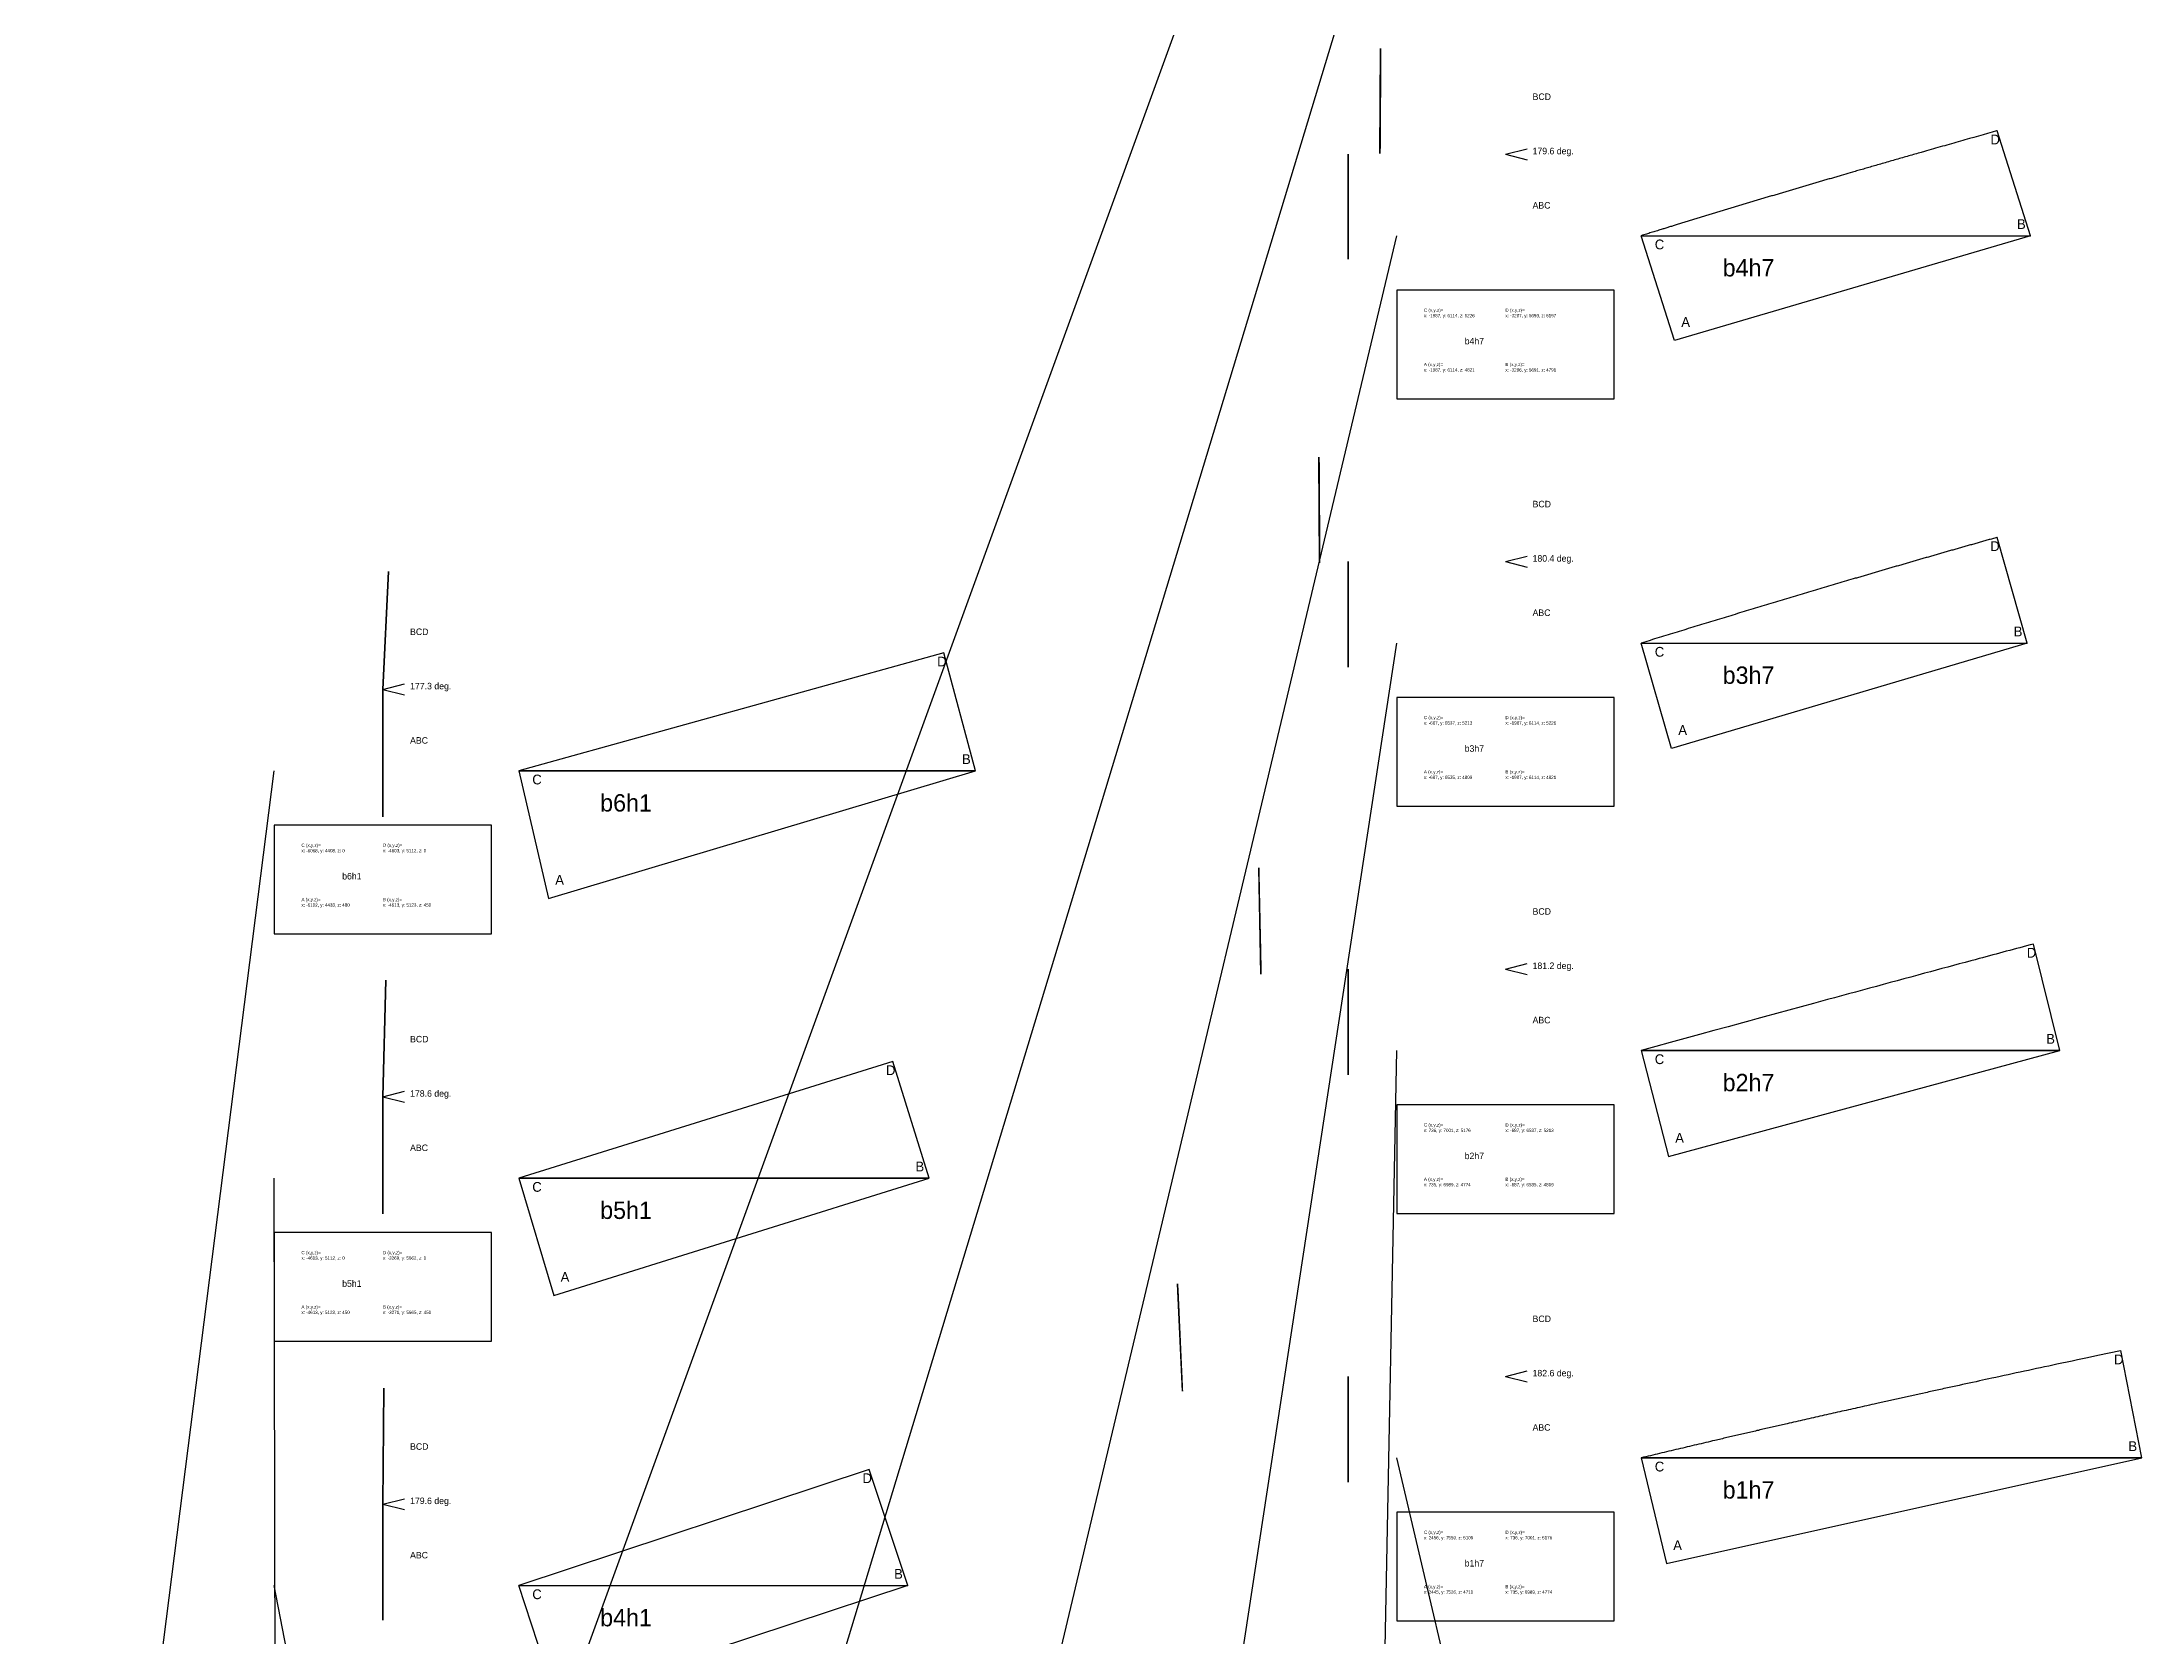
# Model space of a CAD drawing. Extents: x -14946 to 15402, y -21157 to 21439.
# Drawn here: x -4809 to 2923, y 12589 to 18462 of the extents above; entities that cross this region are included whole.
import ezdxf

# ---------------------------------------------------------------- set-up
doc = ezdxf.new("R2010")
doc.units = 0
doc.header["$MEASUREMENT"] = 0
for name, color, linetype in [('08-connection.bottomRing', 7, 'CONTINUOUS'), ('08-connection.topRing', 7, 'CONTINUOUS'), ('08-text.bottomRing', 7, 'CONTINUOUS'), ('08-text.topRing', 7, 'CONTINUOUS'), ('41_RING_BOTTOM_PLINE', 1, 'CONTINUOUS'), ('50_RING_TOP_PLINES', 1, 'CONTINUOUS')]:
    doc.layers.add(name, color=color, linetype=linetype)

msp = doc.modelspace()

# ---------------------------------------------------------------- linework, layer by layer
at = {"layer": '08-connection.bottomRing', "linetype": 'Continuous'}
for p, q in [((-5352.3, 4772.6, 240.1), (-3953.9, 15778.4)), ((-3940.9, 5392.5, 225), (-3953.9, 14278.4)), ((-2628.7, 5889.7, 225), (-3953.9, 12778.4))]:
    msp.add_line(p, q, dxfattribs=at)
at = {"layer": '08-connection.topRing', "linetype": 'Continuous'}
for p, q in [((-5563.3, 4945, 4879), (179.2, 20748.6)), ((-3998, 5461.1, 4964.6), (179.2, 19248.6)), ((-2636.8, 5903.7, 5009.1), (179.2, 17748.6)), ((-1336.8, 6324.7, 5017.6), (179.2, 16248.6)), ((23.8, 6763.4, 4993.2), (179.2, 14748.6)), ((1590.6, 7263.5, 4943), (179.2, 13248.6))]:
    msp.add_line(p, q, dxfattribs=at)
at = {"layer": '08-text.bottomRing', "linetype": 'Continuous'}
for p, q in [((-3553.9, 16078.4), (-3473.9, 16098.4)), ((-3553.9, 16078.4), (-3473.9, 16058.4)), ((-3553.9, 14578.4), (-3473.9, 14598.4)), ((-3553.9, 14578.4), (-3473.9, 14558.4)), ((-3553.9, 13078.4), (-3473.9, 13098.4)), ((-3553.9, 13078.4), (-3473.9, 13058.4))]:
    msp.add_line(p, q, dxfattribs=at)
for points in [[(-3953.9, 15178.4), (-3153.9, 15178.4), (-3153.9, 15578.4), (-3953.9, 15578.4)], [(-3953.9, 13678.4), (-3153.9, 13678.4), (-3153.9, 14078.4), (-3953.9, 14078.4)]]:
    msp.add_lwpolyline(points, close=True, dxfattribs=at)
at = {"layer": '08-text.topRing', "linetype": 'Continuous'}
for p, q in [((579.2, 18048.6), (659.2, 18068.6)), ((579.2, 18048.6), (659.2, 18028.6)), ((579.2, 16548.6), (659.2, 16568.6)), ((579.2, 16548.6), (659.2, 16528.6)), ((579.2, 15048.6), (659.2, 15068.6)), ((579.2, 15048.6), (659.2, 15028.6)), ((579.2, 13548.6), (659.2, 13568.6)), ((579.2, 13548.6), (659.2, 13528.6))]:
    msp.add_line(p, q, dxfattribs=at)
for points in [[(179.2, 17148.6), (979.2, 17148.6), (979.2, 17548.6), (179.2, 17548.6)], [(179.2, 15648.6), (979.2, 15648.6), (979.2, 16048.6), (179.2, 16048.6)], [(179.2, 14148.6), (979.2, 14148.6), (979.2, 14548.6), (179.2, 14548.6)], [(179.2, 12648.6), (979.2, 12648.6), (979.2, 13048.6), (179.2, 13048.6)]]:
    msp.add_lwpolyline(points, close=True, dxfattribs=at)
at = {"layer": '41_RING_BOTTOM_PLINE', "color": 3, "extrusion": (0.998916, -0.046539, 2.22045e-15), "elevation": -4298.3}
msp.add_lwpolyline([(15895.6, 0), (15895.6, -1682.2), (16330.6, -1565.7), (15895.6, 0)], dxfattribs=at)
at = {"layer": '41_RING_BOTTOM_PLINE', "color": 3}
for points in [[(-3053.9, 15778.4), (-1371.7, 15778.4), (-1488.2, 16213.4), (-3053.9, 15778.4)], [(-3053.9, 14278.4), (-1543, 14278.4), (-1676.6, 14708.1), (-3053.9, 14278.4)], [(-3053.9, 12778.4), (-1621.6, 12778.4), (-1763, 13205.6), (-3053.9, 12778.4)]]:
    msp.add_lwpolyline(points, dxfattribs=at)
at = {"layer": '41_RING_BOTTOM_PLINE', "extrusion": (1, 9.95921e-16, 2.10942e-15), "elevation": -3553.9}
msp.add_lwpolyline([(15608.9, -109.5), (16078.4, -1682.2), (16078.4, 0), (15608.9, -109.5)], dxfattribs=at)
at = {"layer": '41_RING_BOTTOM_PLINE'}
for points in [[(-2944.4, 15308.9), (-1371.7, 15778.4), (-3053.9, 15778.4), (-2944.4, 15308.9)], [(-3053.9, 14278.4), (-2924.6, 13847), (-1543, 14278.4), (-3053.9, 14278.4)], [(-3053.9, 12778.4), (-1621.6, 12778.4), (-2913.1, 12351), (-3053.9, 12778.4)]]:
    msp.add_lwpolyline(points, dxfattribs=at)
at = {"layer": '41_RING_BOTTOM_PLINE', "color": 3, "extrusion": (0.999688, -0.024982, 6.10623e-16), "elevation": -3917}
msp.add_lwpolyline([(14485, 0), (14485, -1511), (14914.7, -1377.3), (14485, 0)], dxfattribs=at)
at = {"layer": '41_RING_BOTTOM_PLINE', "extrusion": (1, 4.26932e-16, 2.77556e-16), "elevation": -3553.9}
msp.add_lwpolyline([(14578.4, 0), (14147, -129.3), (14578.4, -1511), (14578.4, 0)], dxfattribs=at)
at = {"layer": '41_RING_BOTTOM_PLINE', "color": 3, "extrusion": (0.999972, -0.007523, -6.10623e-16), "elevation": -3652.2}
msp.add_lwpolyline([(13051.3, 0), (13051.3, -1432.3), (13478.5, -1290.9), (13051.3, 0)], dxfattribs=at)
at = {"layer": '41_RING_BOTTOM_PLINE', "extrusion": (1, -3.70865e-15, -4.996e-16), "elevation": -3553.9}
msp.add_lwpolyline([(13078.4, 0), (13078.4, -1432.3), (12651, -140.8), (13078.4, 0)], dxfattribs=at)
at = {"layer": '50_RING_TOP_PLINES', "color": 3, "extrusion": (0.999979, -0.006499, -1.60982e-15)}
msp.add_lwpolyline([(18052, 0), (18052, -1433.7), (18438.5, -1311.3), (18437.7, -1308.5), (18433, -1291.9), (18428.3, -1275.2), (18423.6, -1258.6), (18418.9, -1242), (18414.2, -1225.4), (18409.5, -1208.8), (18407.2, -1200.5), (18404.8, -1192.2), (18402.5, -1183.9), (18400.1, -1175.6), (18397.8, -1167.2), (18395.4, -1158.9), (18393.1, -1150.6), (18390.7, -1142.3), (18388.3, -1134), (18386, -1125.7), (18383.6, -1117.4), (18381.3, -1109.1), (18378.9, -1100.8), (18376.5, -1092.5), (18374.2, -1084.2), (18371.8, -1075.9), (18369.4, -1067.6), (18367.1, -1059.3), (18364.7, -1051), (18362.3, -1042.7), (18359, -1031.2), (18357.4, -1025.4), (18355.7, -1019.7), (18354.1, -1013.9), (18352.5, -1008.2), (18350.8, -1002.4), (18349.2, -996.7), (18347.5, -990.9), (18345.9, -985.2), (18344.2, -979.4), (18342.6, -973.7), (18340.9, -967.9), (18339.3, -962.2), (18337.6, -956.4), (18336, -950.7), (18334.3, -944.9), (18332.7, -939.2), (18331, -933.4), (18329.4, -927.7), (18327.7, -921.9), (18326.1, -916.2), (18324.4, -910.5), (18322.8, -904.7), (18321.1, -899), (18319.4, -893.2), (18317.8, -887.5), (18316.1, -881.7), (18314.5, -876), (18312.8, -870.2), (18311.2, -864.5), (18309.5, -858.7), (18308, -853.7), (18306.6, -848.6), (18305.1, -843.5), (18303.6, -838.5), (18302.2, -833.4), (18300.7, -828.4), (18299.3, -823.3), (18297.8, -818.3), (18296.3, -813.2), (18294.9, -808.1), (18293.4, -803.1), (18291.9, -798), (18290.5, -793), (18289, -787.9), (18287.5, -782.9), (18286, -777.8), (18283.7, -769.6), (18281.3, -761.4), (18278.9, -753.2), (18276.5, -745.1), (18274.1, -736.9), (18271.8, -728.7), (18270.6, -724.6), (18269.4, -720.5), (18268.2, -716.4), (18267, -712.4), (18265.8, -708.3), (18264.6, -704.2), (18263.4, -700.1), (18262.2, -696), (18261, -691.9), (18259.8, -687.8), (18258.6, -683.8), (18257.4, -679.7), (18256.2, -675.6), (18255, -671.5), (18253.8, -667.4), (18252.6, -663.3), (18251.4, -659.3), (18250.2, -655.2), (18249, -651.1), (18247.8, -647), (18246.6, -642.9), (18245.4, -638.8), (18244.2, -634.8), (18243, -630.7), (18241.8, -626.6), (18240.6, -622.5), (18239.4, -618.4), (18238.2, -614.3), (18237, -610.3), (18235.8, -606.2), (18234.6, -602.1), (18233.4, -598), (18232.2, -593.9), (18231, -589.8), (18229.8, -585.8), (18228.6, -581.7), (18227.4, -577.6), (18226.2, -573.5), (18225, -569.4), (18223.8, -565.3), (18222.6, -561.3), (18221.4, -557.2), (18220.1, -553.1), (18218.9, -549), (18217.7, -544.9), (18216.5, -540.8), (18215.3, -536.7), (18214.1, -532.7), (18212.9, -528.6), (18211.7, -524.5), (18210.5, -520.4), (18209.2, -516.3), (18208, -512.3), (18206.8, -508.2), (18205.6, -504.2), (18204.4, -500.1), (18203.2, -496), (18202, -492), (18200.8, -487.9), (18199.6, -483.9), (18198.4, -479.8), (18197.2, -475.8), (18196, -471.7), (18194.8, -467.7), (18193.5, -463.6), (18192.3, -459.6), (18191.1, -455.5), (18189.9, -451.5), (18188.7, -447.4), (18187.5, -443.4), (18186.3, -439.3), (18185.1, -435.3), (18183.9, -431.2), (18182.6, -427.2), (18181.4, -423.1), (18180.2, -419.1), (18179, -415), (18177.8, -411), (18176.6, -406.9), (18175.4, -402.9), (18174.1, -398.8), (18172.9, -394.8), (18171.7, -390.7), (18170.5, -386.7), (18169.3, -382.6), (18168.1, -378.6), (18166.8, -374.5), (18165.6, -370.5), (18164.4, -366.4), (18163.2, -362.4), (18162, -358.3), (18160.7, -354.3), (18159.5, -350.3), (18158.3, -346.2), (18157.1, -342.2), (18155.9, -338.1), (18154.6, -334.1), (18153.4, -330), (18152.2, -326), (18151, -321.9), (18149.7, -317.9), (18148.5, -313.8), (18147.3, -309.8), (18146.1, -305.7), (18144.8, -301.7), (18143.6, -297.6), (18142.4, -293.6), (18141.2, -289.6), (18139.9, -285.5), (18138.7, -281.5), (18137.5, -277.4), (18136.2, -273.4), (18135, -269.3), (18133.8, -265.3), (18132.6, -261.2), (18131.3, -257.2), (18130.1, -253.2), (18128.9, -249.1), (18127.6, -245.1), (18126.4, -241.1), (18125.2, -237.1), (18124, -233), (18122.7, -229), (18121.5, -225), (18120.3, -221), (18119.1, -217), (18117.8, -212.9), (18116.6, -208.9), (18115.4, -204.9), (18114.1, -200.9), (18112.9, -196.9), (18111.7, -192.8), (18110.4, -188.8), (18109.2, -184.8), (18108, -180.8), (18106.7, -176.8), (18105.5, -172.7), (18104.3, -168.7), (18103, -164.7), (18101.8, -160.7), (18100.6, -156.7), (18099.3, -152.6), (18098.1, -148.6), (18096.9, -144.6), (18095.6, -140.6), (18094.4, -136.6), (18093.1, -132.6), (18091.9, -128.5), (18090.8, -125.1), (18089.8, -121.7), (18088.7, -118.2), (18087.7, -114.8), (18086.6, -111.4), (18085.5, -107.9), (18084.5, -104.5), (18083.4, -101.1), (18082.4, -97.6), (18081.3, -94.2), (18080.2, -90.8), (18079.2, -87.3), (18078.1, -83.9), (18077.1, -80.5), (18076, -77), (18074.9, -73.6), (18073.5, -69), (18072.1, -64.4), (18070.6, -59.8), (18069.2, -55.2), (18067.8, -50.6), (18066.4, -46), (18064.9, -41.4), (18063.5, -36.8), (18062.1, -32.5), (18060.8, -28.1), (18059.4, -23.8), (18058.1, -19.4), (18056.6, -14.6), (18055, -9.7), (18053.6, -4.9), (18052, 0)], dxfattribs=at)
at = {"layer": '50_RING_TOP_PLINES', "color": 3}
msp.add_lwpolyline([(1079.2, 17748.6), (2512.9, 17748.6), (2390.4, 18135.1), (2387.6, 18134.4), (2371, 18129.7), (2354.4, 18125), (2337.8, 18120.3), (2321.1, 18115.6), (2304.5, 18110.9), (2287.9, 18106.2), (2279.6, 18103.8), (2271.3, 18101.5), (2263, 18099.1), (2254.7, 18096.7), (2246.4, 18094.4), (2238.1, 18092), (2229.8, 18089.7), (2221.5, 18087.3), (2213.2, 18085), (2204.9, 18082.6), (2196.6, 18080.2), (2188.3, 18077.9), (2180, 18075.5), (2171.7, 18073.1), (2163.4, 18070.8), (2155.1, 18068.4), (2146.8, 18066), (2138.5, 18063.7), (2130.1, 18061.3), (2121.8, 18058.9), (2110.3, 18055.6), (2104.6, 18054), (2098.8, 18052.4), (2093.1, 18050.7), (2087.3, 18049.1), (2081.6, 18047.4), (2075.8, 18045.8), (2070.1, 18044.1), (2064.3, 18042.5), (2058.6, 18040.8), (2052.8, 18039.2), (2047.1, 18037.5), (2041.3, 18035.9), (2035.6, 18034.2), (2029.8, 18032.6), (2024.1, 18030.9), (2018.3, 18029.3), (2012.6, 18027.6), (2006.9, 18026), (2001.1, 18024.3), (1995.4, 18022.7), (1989.6, 18021), (1983.9, 18019.4), (1978.1, 18017.7), (1972.4, 18016.1), (1966.6, 18014.4), (1960.9, 18012.8), (1955.1, 18011.1), (1949.4, 18009.4), (1943.6, 18007.8), (1937.9, 18006.1), (1932.8, 18004.6), (1927.8, 18003.2), (1922.7, 18001.7), (1917.6, 18000.3), (1912.6, 17998.8), (1907.5, 17997.3), (1902.5, 17995.9), (1897.4, 17994.4), (1892.4, 17992.9), (1887.3, 17991.5), (1882.2, 17990), (1877.2, 17988.5), (1872.1, 17987.1), (1867.1, 17985.6), (1862, 17984.1), (1857, 17982.7), (1848.8, 17980.3), (1840.6, 17977.9), (1832.4, 17975.5), (1824.2, 17973.1), (1816, 17970.8), (1807.9, 17968.4), (1803.8, 17967.2), (1799.7, 17966), (1795.6, 17964.8), (1791.5, 17963.6), (1787.4, 17962.4), (1783.3, 17961.2), (1779.3, 17960), (1775.2, 17958.8), (1771.1, 17957.6), (1767, 17956.4), (1762.9, 17955.2), (1758.8, 17954), (1754.7, 17952.8), (1750.7, 17951.6), (1746.6, 17950.4), (1742.5, 17949.2), (1738.4, 17948), (1734.3, 17946.9), (1730.2, 17945.7), (1726.2, 17944.5), (1722.1, 17943.3), (1718, 17942.1), (1713.9, 17940.9), (1709.8, 17939.7), (1705.7, 17938.5), (1701.7, 17937.2), (1697.6, 17936), (1693.5, 17934.8), (1689.4, 17933.6), (1685.3, 17932.4), (1681.2, 17931.2), (1677.2, 17930), (1673.1, 17928.8), (1669, 17927.6), (1664.9, 17926.4), (1660.8, 17925.2), (1656.7, 17924), (1652.7, 17922.8), (1648.6, 17921.6), (1644.5, 17920.4), (1640.4, 17919.2), (1636.3, 17918), (1632.2, 17916.8), (1628.2, 17915.5), (1624.1, 17914.3), (1620, 17913.1), (1615.9, 17911.9), (1611.8, 17910.7), (1607.7, 17909.5), (1603.6, 17908.3), (1599.6, 17907.1), (1595.5, 17905.9), (1591.4, 17904.7), (1587.4, 17903.4), (1583.3, 17902.2), (1579.3, 17901), (1575.2, 17899.8), (1571.1, 17898.6), (1567.1, 17897.4), (1563, 17896.2), (1559, 17895), (1554.9, 17893.8), (1550.9, 17892.6), (1546.8, 17891.4), (1542.8, 17890.2), (1538.7, 17889), (1534.7, 17887.7), (1530.6, 17886.5), (1526.6, 17885.3), (1522.5, 17884.1), (1518.5, 17882.9), (1514.4, 17881.7), (1510.4, 17880.5), (1506.3, 17879.3), (1502.3, 17878.1), (1498.2, 17876.8), (1494.2, 17875.6), (1490.1, 17874.4), (1486.1, 17873.2), (1482, 17872), (1478, 17870.8), (1473.9, 17869.5), (1469.9, 17868.3), (1465.8, 17867.1), (1461.8, 17865.9), (1457.7, 17864.7), (1453.7, 17863.5), (1449.6, 17862.2), (1445.6, 17861), (1441.6, 17859.8), (1437.5, 17858.6), (1433.5, 17857.4), (1429.4, 17856.1), (1425.4, 17854.9), (1421.3, 17853.7), (1417.3, 17852.5), (1413.2, 17851.3), (1409.2, 17850), (1405.1, 17848.8), (1401.1, 17847.6), (1397, 17846.4), (1393, 17845.1), (1388.9, 17843.9), (1384.9, 17842.7), (1380.9, 17841.5), (1376.8, 17840.2), (1372.8, 17839), (1368.7, 17837.8), (1364.7, 17836.5), (1360.6, 17835.3), (1356.6, 17834.1), (1352.5, 17832.9), (1348.5, 17831.6), (1344.4, 17830.4), (1340.4, 17829.2), (1336.3, 17827.9), (1332.3, 17826.7), (1328.3, 17825.5), (1324.3, 17824.3), (1320.2, 17823), (1316.2, 17821.8), (1312.2, 17820.6), (1308.2, 17819.4), (1304.2, 17818.1), (1300.1, 17816.9), (1296.1, 17815.7), (1292.1, 17814.4), (1288.1, 17813.2), (1284.1, 17812), (1280, 17810.7), (1276, 17809.5), (1272, 17808.3), (1268, 17807.1), (1264, 17805.8), (1259.9, 17804.6), (1255.9, 17803.4), (1251.9, 17802.1), (1247.9, 17800.9), (1243.9, 17799.7), (1239.8, 17798.4), (1235.8, 17797.2), (1231.8, 17795.9), (1227.8, 17794.7), (1223.8, 17793.5), (1219.7, 17792.2), (1215.7, 17791), (1211.7, 17789.8), (1207.7, 17788.5), (1204.3, 17787.5), (1200.8, 17786.4), (1197.4, 17785.3), (1194, 17784.3), (1190.5, 17783.2), (1187.1, 17782.2), (1183.7, 17781.1), (1180.2, 17780), (1176.8, 17779), (1173.4, 17777.9), (1169.9, 17776.9), (1166.5, 17775.8), (1163.1, 17774.7), (1159.6, 17773.7), (1156.2, 17772.6), (1152.8, 17771.5), (1148.2, 17770.1), (1143.6, 17768.7), (1139, 17767.3), (1134.4, 17765.8), (1129.8, 17764.4), (1125.2, 17763), (1120.6, 17761.5), (1116, 17760.1), (1111.6, 17758.8), (1107.3, 17757.4), (1102.9, 17756), (1098.6, 17754.7), (1093.7, 17753.2), (1088.9, 17751.7), (1084.1, 17750.2), (1079.2, 17748.6)], dxfattribs=at)
at = {"layer": '50_RING_TOP_PLINES', "extrusion": (1, -4.08335e-15, -5.55112e-16)}
msp.add_lwpolyline([(17663, -122.7), (18048.6, 0), (18048.6, -1433.7), (17663, -122.7)], dxfattribs=at)
at = {"layer": '50_RING_TOP_PLINES'}
for points in [[(1201.9, 17363), (1079.2, 17748.6), (2512.9, 17748.6), (1201.9, 17363)], [(1079.1, 14748.6), (1179.5, 14358.8), (2620.5, 14748.6), (1079.1, 14748.6)], [(1079.2, 13248.7), (1172.1, 12859.1), (2923.2, 13248.6), (1079.2, 13248.7)]]:
    msp.add_lwpolyline(points, dxfattribs=at)
at = {"layer": '50_RING_TOP_PLINES', "color": 3, "extrusion": (-0.99998, -0.006336, 4.996e-16)}
msp.add_lwpolyline([(-16544.6, 0), (-16544.6, -1421.6), (-16933.7, -1310.2), (-16933.6, -1310), (-16932.5, -1305.9), (-16931.3, -1301.8), (-16930.2, -1297.7), (-16929, -1293.6), (-16927.9, -1289.6), (-16926.7, -1285.5), (-16925.6, -1281.4), (-16924.4, -1277.3), (-16923.3, -1273.2), (-16922.1, -1269.2), (-16921, -1265.1), (-16919.8, -1261), (-16918.7, -1256.9), (-16917.5, -1252.8), (-16916.4, -1248.8), (-16915.2, -1244.7), (-16914.1, -1240.6), (-16912.9, -1236.5), (-16911.8, -1232.5), (-16910.6, -1228.4), (-16909.4, -1224.3), (-16908.3, -1220.2), (-16907.1, -1216.2), (-16906, -1212.1), (-16904.8, -1208), (-16903.7, -1203.9), (-16902.5, -1199.9), (-16901.3, -1195.8), (-16900.2, -1191.7), (-16899, -1187.6), (-16897.9, -1183.6), (-16896.7, -1179.5), (-16895.6, -1175.4), (-16894.4, -1171.3), (-16893.2, -1167.3), (-16892.1, -1163.2), (-16890.9, -1159.1), (-16889.7, -1155.1), (-16888.6, -1151), (-16887.4, -1146.9), (-16886.3, -1142.8), (-16885.1, -1138.8), (-16883.9, -1134.7), (-16882.8, -1130.6), (-16881.6, -1126.5), (-16880.4, -1122.5), (-16879.3, -1118.4), (-16878.1, -1114.3), (-16876.9, -1110.3), (-16875.8, -1106.2), (-16874.6, -1102.1), (-16873.4, -1098), (-16872.2, -1094), (-16871.1, -1089.9), (-16869.9, -1085.8), (-16868.7, -1081.7), (-16867.6, -1077.7), (-16866.4, -1073.6), (-16865.2, -1069.5), (-16864, -1065.4), (-16862.9, -1061.4), (-16861.7, -1057.3), (-16860.5, -1053.2), (-16859.3, -1049.1), (-16858.2, -1045.1), (-16857, -1041), (-16855.8, -1036.9), (-16854.6, -1032.8), (-16853.5, -1028.8), (-16852.3, -1024.7), (-16851.1, -1020.6), (-16849.9, -1016.5), (-16848.7, -1012.5), (-16847.6, -1008.4), (-16846.4, -1004.3), (-16845.2, -1000.2), (-16844, -996.2), (-16842.8, -992.1), (-16841.7, -988), (-16840.5, -983.9), (-16839.3, -979.9), (-16838.1, -975.8), (-16836.9, -971.7), (-16835.7, -967.6), (-16834.5, -963.5), (-16833.4, -959.5), (-16832.2, -955.4), (-16831, -951.3), (-16829.8, -947.2), (-16828.6, -943.2), (-16827.4, -939.1), (-16826.2, -935), (-16825.1, -930.9), (-16823.9, -926.9), (-16822.7, -922.8), (-16821.5, -918.7), (-16820.3, -914.6), (-16819.1, -910.6), (-16817.9, -906.5), (-16816.7, -902.4), (-16815.5, -898.3), (-16814.3, -894.3), (-16813.1, -890.2), (-16812, -886.1), (-16810.8, -882), (-16809.6, -878), (-16808.4, -873.9), (-16807.2, -869.8), (-16806, -865.8), (-16804.8, -861.7), (-16803.6, -857.6), (-16802.4, -853.5), (-16801.2, -849.5), (-16800, -845.4), (-16798.8, -841.3), (-16797.6, -837.2), (-16796.4, -833.2), (-16795.2, -829.1), (-16794, -825), (-16792.8, -821), (-16791.6, -816.9), (-16790.4, -812.8), (-16789.2, -808.7), (-16788, -804.7), (-16786.8, -800.6), (-16785.6, -796.5), (-16784.4, -792.5), (-16783.2, -788.4), (-16782, -784.3), (-16780.8, -780.2), (-16778.4, -772), (-16776, -763.9), (-16773.6, -755.7), (-16771.1, -747.5), (-16768.7, -739.3), (-16766.3, -731.1), (-16763.9, -723), (-16761.4, -714.8), (-16759, -706.6), (-16756.6, -698.4), (-16754.2, -690.3), (-16751.7, -682.1), (-16749.3, -673.9), (-16746.9, -665.7), (-16744.4, -657.5), (-16742, -649.4), (-16739.5, -641.2), (-16737.1, -633), (-16734.7, -624.8), (-16732.2, -616.7), (-16729.8, -608.5), (-16727.3, -600.3), (-16724.9, -592.2), (-16722.4, -584), (-16720, -575.8), (-16717.5, -567.6), (-16715.1, -559.5), (-16712.6, -551.3), (-16710.2, -543.1), (-16707.7, -535), (-16705.3, -526.8), (-16702.8, -518.6), (-16700.3, -510.4), (-16697.9, -502.2), (-16695.4, -494), (-16692.9, -485.7), (-16690.4, -477.5), (-16688, -469.3), (-16685.5, -461.1), (-16683, -452.9), (-16680.5, -444.7), (-16678, -436.4), (-16675.5, -428.2), (-16673.1, -420), (-16670.6, -411.8), (-16668.1, -403.6), (-16665.6, -395.3), (-16663.1, -387.1), (-16660.6, -378.9), (-16658.1, -370.7), (-16655.6, -362.5), (-16653.1, -354.3), (-16650.6, -346), (-16648.1, -337.8), (-16645.6, -329.6), (-16643.1, -321.4), (-16640.6, -313.2), (-16638.1, -305), (-16635.6, -296.8), (-16633.1, -288.6), (-16630.6, -280.4), (-16628.1, -272.2), (-16625.6, -264), (-16623.1, -255.7), (-16620.6, -247.4), (-16618.1, -239.2), (-16615.5, -230.9), (-16613, -222.6), (-16610.5, -214.4), (-16608, -206.1), (-16605.4, -197.9), (-16602.9, -189.6), (-16600.4, -181.4), (-16597.9, -173.1), (-16595.3, -164.9), (-16592.8, -156.7), (-16590.3, -148.4), (-16587.8, -140.2), (-16585.2, -132), (-16582.7, -123.7), (-16580.2, -115.5), (-16577.7, -107.3), (-16575.1, -99), (-16572.6, -90.8), (-16570.1, -82.5), (-16567.5, -74.3), (-16565, -66.1), (-16562.4, -57.8), (-16559.9, -49.6), (-16557.4, -41.3), (-16554.8, -33.1), (-16549.7, -16.5), (-16544.6, 0)], dxfattribs=at)
at = {"layer": '50_RING_TOP_PLINES', "color": 3, "extrusion": (-9.99201e-16, -6.93889e-17, -1)}
msp.add_lwpolyline([(-1079.2, 16248.6), (-2500.8, 16248.6), (-2389.4, 16637.7), (-2389.1, 16637.6), (-2385, 16636.5), (-2381, 16635.3), (-2376.9, 16634.2), (-2372.8, 16633), (-2368.7, 16631.9), (-2364.6, 16630.7), (-2360.5, 16629.6), (-2356.5, 16628.4), (-2352.4, 16627.3), (-2348.3, 16626.1), (-2344.2, 16625), (-2340.2, 16623.8), (-2336.1, 16622.7), (-2332, 16621.5), (-2327.9, 16620.4), (-2323.8, 16619.2), (-2319.8, 16618.1), (-2315.7, 16616.9), (-2311.6, 16615.8), (-2307.5, 16614.6), (-2303.5, 16613.4), (-2299.4, 16612.3), (-2295.3, 16611.1), (-2291.2, 16610), (-2287.2, 16608.8), (-2283.1, 16607.7), (-2279, 16606.5), (-2274.9, 16605.3), (-2270.9, 16604.2), (-2266.8, 16603), (-2262.7, 16601.9), (-2258.6, 16600.7), (-2254.6, 16599.6), (-2250.5, 16598.4), (-2246.4, 16597.2), (-2242.4, 16596.1), (-2238.3, 16594.9), (-2234.2, 16593.7), (-2230.1, 16592.6), (-2226.1, 16591.4), (-2222, 16590.3), (-2217.9, 16589.1), (-2213.8, 16587.9), (-2209.8, 16586.8), (-2205.7, 16585.6), (-2201.6, 16584.4), (-2197.6, 16583.3), (-2193.5, 16582.1), (-2189.4, 16580.9), (-2185.3, 16579.8), (-2181.3, 16578.6), (-2177.2, 16577.4), (-2173.1, 16576.2), (-2169, 16575.1), (-2165, 16573.9), (-2160.9, 16572.7), (-2156.8, 16571.6), (-2152.8, 16570.4), (-2148.7, 16569.2), (-2144.6, 16568), (-2140.5, 16566.9), (-2136.5, 16565.7), (-2132.4, 16564.5), (-2128.3, 16563.3), (-2124.2, 16562.2), (-2120.1, 16561), (-2116.1, 16559.8), (-2112, 16558.6), (-2107.9, 16557.5), (-2103.8, 16556.3), (-2099.8, 16555.1), (-2095.7, 16553.9), (-2091.6, 16552.7), (-2087.5, 16551.6), (-2083.5, 16550.4), (-2079.4, 16549.2), (-2075.3, 16548), (-2071.2, 16546.8), (-2067.2, 16545.7), (-2063.1, 16544.5), (-2059, 16543.3), (-2054.9, 16542.1), (-2050.9, 16540.9), (-2046.8, 16539.7), (-2042.7, 16538.6), (-2038.6, 16537.4), (-2034.6, 16536.2), (-2030.5, 16535), (-2026.4, 16533.8), (-2022.3, 16532.6), (-2018.2, 16531.4), (-2014.2, 16530.2), (-2010.1, 16529.1), (-2006, 16527.9), (-2001.9, 16526.7), (-1997.9, 16525.5), (-1993.8, 16524.3), (-1989.7, 16523.1), (-1985.6, 16521.9), (-1981.6, 16520.7), (-1977.5, 16519.5), (-1973.4, 16518.3), (-1969.4, 16517.2), (-1965.3, 16516), (-1961.2, 16514.8), (-1957.1, 16513.6), (-1953.1, 16512.4), (-1949, 16511.2), (-1944.9, 16510), (-1940.8, 16508.8), (-1936.8, 16507.6), (-1932.7, 16506.4), (-1928.6, 16505.2), (-1924.5, 16504), (-1920.5, 16502.8), (-1916.4, 16501.6), (-1912.3, 16500.4), (-1908.3, 16499.2), (-1904.2, 16498), (-1900.1, 16496.8), (-1896, 16495.6), (-1892, 16494.4), (-1887.9, 16493.2), (-1883.8, 16492), (-1879.8, 16490.8), (-1875.7, 16489.6), (-1871.6, 16488.4), (-1867.6, 16487.2), (-1863.5, 16486), (-1859.4, 16484.8), (-1851.2, 16482.4), (-1843, 16480), (-1834.8, 16477.6), (-1826.7, 16475.1), (-1818.5, 16472.7), (-1810.3, 16470.3), (-1802.1, 16467.9), (-1793.9, 16465.4), (-1785.8, 16463), (-1777.6, 16460.6), (-1769.4, 16458.2), (-1761.2, 16455.7), (-1753.1, 16453.3), (-1744.9, 16450.9), (-1736.7, 16448.4), (-1728.5, 16446), (-1720.4, 16443.5), (-1712.2, 16441.1), (-1704, 16438.7), (-1695.8, 16436.2), (-1687.7, 16433.8), (-1679.5, 16431.3), (-1671.3, 16428.9), (-1663.1, 16426.4), (-1655, 16424), (-1646.8, 16421.5), (-1638.6, 16419.1), (-1630.5, 16416.6), (-1622.3, 16414.2), (-1614.1, 16411.7), (-1606, 16409.3), (-1597.7, 16406.8), (-1589.5, 16404.3), (-1581.3, 16401.9), (-1573.1, 16399.4), (-1564.9, 16396.9), (-1556.7, 16394.4), (-1548.5, 16392), (-1540.3, 16389.5), (-1532, 16387), (-1523.8, 16384.5), (-1515.6, 16382), (-1507.4, 16379.5), (-1499.2, 16377.1), (-1490.9, 16374.6), (-1482.7, 16372.1), (-1474.5, 16369.6), (-1466.3, 16367.1), (-1458.1, 16364.6), (-1449.9, 16362.1), (-1441.6, 16359.6), (-1433.4, 16357.1), (-1425.2, 16354.6), (-1417, 16352.1), (-1408.8, 16349.6), (-1400.6, 16347.1), (-1392.4, 16344.6), (-1384.2, 16342.1), (-1375.9, 16339.6), (-1367.7, 16337.1), (-1359.5, 16334.6), (-1351.3, 16332.1), (-1343.1, 16329.6), (-1334.9, 16327.1), (-1326.6, 16324.6), (-1318.3, 16322.1), (-1310.1, 16319.5), (-1301.8, 16317), (-1293.5, 16314.5), (-1285.3, 16312), (-1277, 16309.4), (-1268.8, 16306.9), (-1260.5, 16304.4), (-1252.3, 16301.9), (-1244.1, 16299.3), (-1235.8, 16296.8), (-1227.6, 16294.3), (-1219.4, 16291.8), (-1211.1, 16289.2), (-1202.9, 16286.7), (-1194.6, 16284.2), (-1186.4, 16281.7), (-1178.2, 16279.1), (-1169.9, 16276.6), (-1161.7, 16274.1), (-1153.5, 16271.5), (-1145.2, 16269), (-1137, 16266.4), (-1128.7, 16263.9), (-1120.5, 16261.4), (-1112.2, 16258.8), (-1095.7, 16253.7), (-1079.2, 16248.6)], dxfattribs=at)
at = {"layer": '50_RING_TOP_PLINES', "extrusion": (-1, -2.4652e-16, -1.11022e-16)}
msp.add_lwpolyline([(-16160.6, -111.7), (-16548.6, 0), (-16548.6, -1421.6), (-16160.6, -111.7)], dxfattribs=at)
at = {"layer": '50_RING_TOP_PLINES', "extrusion": (-3.88578e-16, -2.22045e-16, -1)}
msp.add_lwpolyline([(-1190.8, 15860.6), (-1079.2, 16248.6), (-2500.8, 16248.6), (-1190.8, 15860.6)], dxfattribs=at)
at = {"layer": '50_RING_TOP_PLINES', "color": 3, "extrusion": (-0.999772, -0.021343, -2.22045e-16)}
msp.add_lwpolyline([(-15032.8, 0), (-15032.8, -1541.4), (-15424.9, -1444.8), (-15424.7, -1444.2), (-15421.4, -1431.8), (-15418.1, -1419.3), (-15414.8, -1406.9), (-15411.4, -1394.4), (-15408.1, -1381.9), (-15404.8, -1369.4), (-15401.4, -1356.9), (-15398.1, -1344.4), (-15394.7, -1331.9), (-15391.4, -1319.5), (-15388, -1307), (-15384.7, -1294.5), (-15381.3, -1282), (-15378, -1269.6), (-15374.6, -1257.1), (-15371.3, -1244.7), (-15367.2, -1229.3), (-15363, -1213.9), (-15357.3, -1192.6), (-15351.6, -1171.3), (-15345.9, -1150.1), (-15340.1, -1128.8), (-15334.4, -1107.5), (-15328.6, -1086.2), (-15322.9, -1064.9), (-15317.1, -1043.6), (-15310.3, -1018.2), (-15303.4, -992.9), (-15296.5, -967.5), (-15289.7, -942.1), (-15282.8, -916.7), (-15275.9, -891.3), (-15269, -865.9), (-15262.2, -840.6), (-15255.2, -814.8), (-15248.2, -789.1), (-15241.2, -763.4), (-15234.2, -737.7), (-15227.2, -711.9), (-15220.2, -686.2), (-15213.2, -660.5), (-15206.2, -634.7), (-15193.9, -589.3), (-15181.5, -543.9), (-15169.1, -498.4), (-15156.7, -453), (-15149.4, -426.2), (-15142.1, -399.7), (-15134.9, -373.1), (-15120.4, -320.2), (-15106, -267.2), (-15091.4, -214.1), (-15076.8, -160.4), (-15062.2, -107), (-15047.5, -53.7), (-15032.8, 0)], dxfattribs=at)
at = {"layer": '50_RING_TOP_PLINES', "color": 3, "extrusion": (0, 8.06299e-15, -1)}
msp.add_lwpolyline([(-1079.2, 14748.6), (-2620.5, 14748.6), (-2523.9, 15140.7), (-2523.4, 15140.5), (-2511, 15137.2), (-2498.5, 15133.9), (-2486, 15130.6), (-2473.6, 15127.2), (-2461.1, 15123.9), (-2448.6, 15120.5), (-2436.1, 15117.2), (-2423.6, 15113.9), (-2411.1, 15110.5), (-2398.6, 15107.2), (-2386.1, 15103.8), (-2373.6, 15100.5), (-2361.2, 15097.1), (-2348.7, 15093.8), (-2336.3, 15090.4), (-2323.8, 15087.1), (-2308.5, 15083), (-2293.1, 15078.8), (-2271.8, 15073.1), (-2250.5, 15067.4), (-2229.2, 15061.6), (-2207.9, 15055.9), (-2186.7, 15050.2), (-2165.4, 15044.4), (-2144.1, 15038.7), (-2122.8, 15032.9), (-2097.4, 15026.1), (-2072, 15019.2), (-2046.6, 15012.3), (-2021.3, 15005.5), (-1995.9, 14998.6), (-1970.5, 14991.7), (-1945.1, 14984.8), (-1919.7, 14978), (-1894, 14971), (-1868.3, 14964), (-1842.5, 14957), (-1816.8, 14950), (-1791.1, 14943), (-1765.3, 14936), (-1739.6, 14929), (-1713.9, 14922), (-1668.4, 14909.6), (-1623, 14897.3), (-1577.6, 14884.9), (-1532.1, 14872.5), (-1505.4, 14865.2), (-1478.8, 14857.9), (-1452.3, 14850.7), (-1399.3, 14836.2), (-1346.3, 14821.7), (-1293.3, 14807.2), (-1239.6, 14792.5), (-1186.2, 14777.9), (-1132.9, 14763.3), (-1079.2, 14748.6)], dxfattribs=at)
at = {"layer": '50_RING_TOP_PLINES', "extrusion": (1, 4.0074e-15, 1.4988e-15)}
msp.add_lwpolyline([(15048.6, 0.1), (14658.8, -100.3), (15048.6, -1541.4), (15048.6, 0.1)], dxfattribs=at)
at = {"layer": '50_RING_TOP_PLINES', "color": 3, "extrusion": (0.998979, 0.045172, -7.61701e-07)}
msp.add_lwpolyline([(13508.7, -0.1), (13508.6, -1844), (13903.5, -1766.1), (13903.1, -1764.3), (13894.3, -1722.8), (13885.5, -1681.4), (13877.4, -1643.6), (13873.4, -1624.8), (13869.4, -1605.9), (13865.3, -1587.1), (13861.3, -1568.2), (13857.3, -1549.3), (13853.3, -1530.5), (13850.1, -1515.5), (13846.9, -1500.5), (13843.6, -1485.6), (13840.4, -1470.6), (13837.2, -1455.7), (13834, -1440.8), (13830.8, -1425.8), (13827.6, -1410.9), (13824.4, -1396), (13821.2, -1381.1), (13818, -1366.1), (13814.8, -1351.2), (13811.5, -1336.3), (13808.3, -1321.3), (13805.1, -1306.4), (13803.5, -1298.9), (13801.9, -1291.4), (13799.4, -1279.9), (13796.9, -1268.4), (13794.4, -1256.9), (13791.9, -1245.3), (13789.2, -1232.9), (13786.5, -1220.5), (13783.8, -1208), (13781.1, -1195.6), (13778.4, -1183.2), (13775.7, -1170.8), (13773, -1158.4), (13771.6, -1152.2), (13770.2, -1146), (13768.9, -1139.7), (13767.5, -1133.5), (13766.2, -1127.3), (13764.8, -1121.1), (13763.5, -1114.9), (13762.1, -1108.7), (13760.7, -1102.5), (13759.4, -1096.3), (13758, -1090.1), (13756.7, -1083.9), (13755.3, -1077.7), (13753.9, -1071.5), (13752.6, -1065.2), (13751.2, -1059), (13749.8, -1052.8), (13748.5, -1046.6), (13746, -1035.4), (13743.5, -1024.1), (13742.3, -1018.5), (13741.1, -1012.9), (13739.8, -1007.3), (13738.6, -1001.7), (13737.4, -996.1), (13736.1, -990.5), (13734.9, -984.9), (13733.6, -979.3), (13732.4, -973.7), (13731.2, -968.1), (13729.9, -962.5), (13728.7, -956.9), (13727.4, -951.3), (13726.2, -945.7), (13725, -940), (13723.7, -934.4), (13722.5, -928.8), (13721.2, -923.2), (13720, -917.6), (13718.7, -912), (13717.5, -906.4), (13716.3, -900.8), (13715, -895.2), (13713.8, -889.6), (13712.5, -884), (13711.3, -878.4), (13710, -872.8), (13708.8, -867.1), (13706.8, -858.2), (13704.8, -849.2), (13702.8, -840.2), (13700.7, -831.3), (13698.7, -822.3), (13696.7, -813.3), (13694.7, -804.3), (13692.7, -795.4), (13690.9, -787.3), (13689.1, -779.2), (13687.3, -771.1), (13685.5, -763.1), (13683.7, -755), (13681.8, -746.9), (13680, -738.9), (13678.2, -730.8), (13676.4, -722.7), (13674.6, -714.7), (13672.7, -706.6), (13670.9, -698.5), (13669.1, -690.4), (13667.3, -682.4), (13665.5, -674.3), (13663.6, -666.2), (13661.8, -658.2), (13660, -650.1), (13658.1, -642), (13656.3, -634), (13654.5, -625.9), (13652.7, -617.8), (13650.8, -609.8), (13649, -601.7), (13647.1, -593.6), (13645.3, -585.6), (13643.5, -577.5), (13641.6, -569.4), (13639.8, -561.4), (13637.9, -553.3), (13636.1, -545.2), (13634.3, -537.2), (13633, -531.6), (13631.7, -526.1), (13630.5, -520.5), (13629.2, -515), (13627.9, -509.5), (13626.6, -503.9), (13625.4, -498.4), (13624.1, -492.8), (13622.8, -487.3), (13621.5, -481.7), (13620.3, -476.2), (13619, -470.6), (13617.7, -465.1), (13616.4, -459.5), (13615.2, -454), (13613.9, -448.5), (13612.6, -442.9), (13611.3, -437.4), (13610.1, -431.8), (13608.8, -426.3), (13607.5, -420.7), (13606.2, -415.2), (13604.9, -409.6), (13603.7, -404.1), (13602.4, -398.6), (13601.1, -393), (13599.8, -387.5), (13598.5, -381.9), (13597.2, -376.4), (13596, -370.8), (13594.7, -365.3), (13593.4, -359.8), (13592.1, -354.2), (13590.8, -348.7), (13589.5, -343.2), (13588.3, -337.7), (13587, -332.2), (13585.7, -326.7), (13584.4, -321.2), (13583.1, -315.7), (13581.8, -310.2), (13580.6, -304.6), (13579.3, -299.1), (13578, -293.6), (13576.7, -288.1), (13575.4, -282.6), (13574.1, -277.1), (13572.8, -271.6), (13570.9, -263.1), (13568.9, -254.6), (13566.9, -246.2), (13564.9, -237.7), (13562.9, -229.2), (13560.9, -220.7), (13558.9, -212.2), (13556.9, -203.8), (13554.9, -195.3), (13553, -186.8), (13551, -178.3), (13548.9, -169.8), (13546.9, -161.3), (13544.9, -152.8), (13542.9, -144.3), (13540.9, -135.8), (13538.9, -127.3), (13536.9, -118.8), (13534.9, -110.3), (13532.9, -101.8), (13530.9, -93.4), (13528.9, -84.9), (13526.8, -76.4), (13524.8, -67.9), (13522.8, -59.4), (13520.8, -50.9), (13518.8, -42.5), (13516.8, -34), (13514.7, -25.5), (13512.7, -17), (13510.7, -8.6), (13508.7, -0.1)], dxfattribs=at)
at = {"layer": '50_RING_TOP_PLINES', "color": 3, "extrusion": (7.61701e-07, 1.50352e-07, 1)}
msp.add_lwpolyline([(1079.3, 13248.7), (2923.2, 13248.6), (2845.3, 13643.5), (2843.5, 13643.1), (2802, 13634.3), (2760.5, 13625.5), (2722.8, 13617.4), (2703.9, 13613.4), (2685.1, 13609.4), (2666.2, 13605.3), (2647.4, 13601.3), (2628.5, 13597.3), (2609.6, 13593.2), (2594.7, 13590), (2579.7, 13586.8), (2564.7, 13583.6), (2549.8, 13580.4), (2534.9, 13577.2), (2519.9, 13574), (2505, 13570.8), (2490.1, 13567.6), (2475.1, 13564.4), (2460.2, 13561.2), (2445.3, 13558), (2430.4, 13554.8), (2415.4, 13551.5), (2400.5, 13548.3), (2385.5, 13545.1), (2378, 13543.5), (2370.5, 13541.8), (2359, 13539.4), (2347.5, 13536.9), (2336, 13534.4), (2324.5, 13531.9), (2312.1, 13529.2), (2299.6, 13526.5), (2287.2, 13523.8), (2274.8, 13521.1), (2262.4, 13518.4), (2249.9, 13515.7), (2237.5, 13512.9), (2231.3, 13511.6), (2225.1, 13510.2), (2218.9, 13508.9), (2212.7, 13507.5), (2206.5, 13506.2), (2200.3, 13504.8), (2194.1, 13503.5), (2187.9, 13502.1), (2181.7, 13500.7), (2175.5, 13499.4), (2169.3, 13498), (2163, 13496.7), (2156.8, 13495.3), (2150.6, 13493.9), (2144.4, 13492.6), (2138.2, 13491.2), (2132, 13489.8), (2125.8, 13488.5), (2114.5, 13486), (2103.3, 13483.5), (2097.7, 13482.3), (2092.1, 13481.1), (2086.5, 13479.8), (2080.9, 13478.6), (2075.2, 13477.3), (2069.6, 13476.1), (2064, 13474.9), (2058.4, 13473.6), (2052.8, 13472.4), (2047.2, 13471.2), (2041.6, 13469.9), (2036, 13468.7), (2030.4, 13467.4), (2024.8, 13466.2), (2019.2, 13465), (2013.6, 13463.7), (2008, 13462.5), (2002.4, 13461.2), (1996.8, 13460), (1991.2, 13458.7), (1985.6, 13457.5), (1980, 13456.2), (1974.4, 13455), (1968.8, 13453.7), (1963.1, 13452.5), (1957.5, 13451.3), (1951.9, 13450), (1946.3, 13448.7), (1937.3, 13446.7), (1928.4, 13444.7), (1919.4, 13442.7), (1910.4, 13440.7), (1901.4, 13438.7), (1892.5, 13436.7), (1883.5, 13434.7), (1874.5, 13432.7), (1866.5, 13430.9), (1858.4, 13429.1), (1850.3, 13427.3), (1842.2, 13425.5), (1834.2, 13423.6), (1826.1, 13421.8), (1818, 13420), (1810, 13418.2), (1801.9, 13416.4), (1793.8, 13414.6), (1785.7, 13412.7), (1777.7, 13410.9), (1769.6, 13409.1), (1761.5, 13407.3), (1753.5, 13405.4), (1745.4, 13403.6), (1737.3, 13401.8), (1729.3, 13400), (1721.2, 13398.1), (1713.1, 13396.3), (1705.1, 13394.5), (1697, 13392.6), (1688.9, 13390.8), (1680.9, 13389), (1672.8, 13387.1), (1664.7, 13385.3), (1656.7, 13383.5), (1648.6, 13381.6), (1640.5, 13379.8), (1632.5, 13377.9), (1624.4, 13376.1), (1616.3, 13374.3), (1610.8, 13373), (1605.2, 13371.7), (1599.7, 13370.4), (1594.2, 13369.2), (1588.6, 13367.9), (1583.1, 13366.6), (1577.5, 13365.4), (1572, 13364.1), (1566.4, 13362.8), (1560.9, 13361.5), (1555.3, 13360.3), (1549.8, 13359), (1544.2, 13357.7), (1538.7, 13356.4), (1533.2, 13355.2), (1527.6, 13353.9), (1522.1, 13352.6), (1516.5, 13351.3), (1511, 13350), (1505.4, 13348.8), (1499.9, 13347.5), (1494.3, 13346.2), (1488.8, 13344.9), (1483.3, 13343.6), (1477.7, 13342.4), (1472.2, 13341.1), (1466.6, 13339.8), (1461.1, 13338.5), (1455.5, 13337.2), (1450, 13335.9), (1444.5, 13334.7), (1438.9, 13333.4), (1433.4, 13332.1), (1427.9, 13330.8), (1422.4, 13329.5), (1416.9, 13328.3), (1411.4, 13327), (1405.8, 13325.7), (1400.3, 13324.4), (1394.8, 13323.1), (1389.3, 13321.8), (1383.8, 13320.6), (1378.3, 13319.3), (1372.8, 13318), (1367.3, 13316.7), (1361.8, 13315.4), (1356.3, 13314.1), (1350.7, 13312.8), (1342.3, 13310.9), (1333.8, 13308.9), (1325.3, 13306.9), (1316.9, 13304.9), (1308.4, 13302.9), (1299.9, 13300.9), (1291.4, 13298.9), (1282.9, 13296.9), (1274.4, 13294.9), (1265.9, 13292.9), (1257.4, 13290.9), (1249, 13288.9), (1240.5, 13286.9), (1232, 13284.9), (1223.5, 13282.9), (1215, 13280.9), (1206.5, 13278.9), (1198, 13276.9), (1189.5, 13274.9), (1181, 13272.9), (1172.5, 13270.9), (1164, 13268.8), (1155.5, 13266.8), (1147.1, 13264.8), (1138.6, 13262.8), (1130.1, 13260.8), (1121.6, 13258.8), (1113.1, 13256.7), (1104.7, 13254.7), (1096.2, 13252.7), (1087.7, 13250.7), (1079.3, 13248.7)], dxfattribs=at)
at = {"layer": '50_RING_TOP_PLINES', "extrusion": (1, -3.81967e-15, -1.4988e-15)}
msp.add_lwpolyline([(13548.7, 0), (13159.1, -92.9), (13548.6, -1844), (13548.7, 0)], dxfattribs=at)

# ---------------------------------------------------------------- texts
at = {"layer": '08-text.bottomRing', "linetype": 'Continuous'}
for s, height, p in [('BCD', 24, (-3453.9, 16278.4)), ('D', 36, (-1513.2, 16162.9, 20.2)), ('177.3 deg.', 24, (-3453.9, 16078.4)), ('ABC', 24, (-3453.9, 15878.4)), ('B', 36, (-1421.7, 15803.4)), ('C', 36, (-3003.9, 15728.4)), ('b6h1', 64, (-2753.9, 15628.4)), ('x: -6068, y: 4408, z: 0', 12, (-3853.9, 15478.4)), ('C (x,y,z)=', 12, (-3853.9, 15498.4)), ('x: -4603, y: 5112, z: 0', 12, (-3553.9, 15478.4)), ('D (x,y,z)=', 12, (-3553.9, 15498.4)), ('b6h1', 24, (-3703.9, 15378.4)), ('A', 36, (-2919.4, 15358.9)), ('A (x,y,z)=', 12, (-3853.9, 15298.4)), ('B (x,y,z)=', 12, (-3553.9, 15298.4)), ('x: -6102, y: 4433, z: 480', 12, (-3853.9, 15278.4)), ('x: -4613, y: 5123, z: 450', 12, (-3553.9, 15278.4)), ('BCD', 24, (-3453.9, 14778.4)), ('D', 36, (-1701.6, 14657.9, 10.7)), ('178.6 deg.', 24, (-3453.9, 14578.4)), ('ABC', 24, (-3453.9, 14378.4)), ('B', 36, (-1593, 14303.4)), ('C', 36, (-3003.9, 14228.4)), ('b5h1', 64, (-2753.9, 14128.4)), ('C (x,y,z)=', 12, (-3853.9, 13998.4)), ('D (x,y,z)=', 12, (-3553.9, 13998.4)), ('x: -4603, y: 5112, z: 0', 12, (-3853.9, 13978.4)), ('x: -3269, y: 5662, z: 0', 12, (-3553.9, 13978.4)), ('A', 36, (-2899.6, 13897)), ('b5h1', 24, (-3703.9, 13878.4)), ('A (x,y,z)=', 12, (-3853.9, 13798.4)), ('x: -4613, y: 5123, z: 450', 12, (-3853.9, 13778.4)), ('x: -3271, y: 5665, z: 450', 12, (-3553.9, 13778.4)), ('B (x,y,z)=', 12, (-3553.9, 13798.4)), ('BCD', 24, (-3453.9, 13278.4)), ('D', 36, (-1788, 13155.6, 3.2)), ('179.6 deg.', 24, (-3453.9, 13078.4)), ('ABC', 24, (-3453.9, 12878.4)), ('B', 36, (-1671.6, 12803.4)), ('C', 36, (-3003.9, 12728.4)), ('b4h1', 64, (-2753.9, 12628.4))]:
    msp.add_text(s, height=height, dxfattribs=at).set_placement(p)
at = {"layer": '08-text.topRing', "linetype": 'Continuous'}
for s, height, p in [('BCD', 24, (679.2, 18248.6)), ('D', 36, (2365.4, 18085.1, 2.5)), ('179.6 deg.', 24, (679.2, 18048.6)), ('ABC', 24, (679.2, 17848.6)), ('B', 36, (2462.9, 17773.6)), ('C', 36, (1129.2, 17698.6)), ('b4h7', 64, (1379.2, 17598.6)), ('C (x,y,z)=', 12, (279.2, 17468.6)), ('D (x,y,z)=', 12, (579.2, 17468.6)), ('x: -1987, y: 6114, z: 5226', 12, (279.2, 17448.6)), ('x: -3287, y: 5693, z: 5197', 12, (579.2, 17448.6)), ('A', 36, (1226.9, 17413)), ('b4h7', 24, (429.2, 17348.6)), ('A (x,y,z)=', 12, (279.2, 17268.6)), ('x: -1987, y: 6114, z: 4821', 12, (279.2, 17248.6)), ('x: -3286, y: 5691, z: 4791', 12, (579.2, 17248.6)), ('B (x,y,z)=', 12, (579.2, 17268.6)), ('BCD', 24, (679.2, 16748.6)), ('180.4 deg.', 24, (679.2, 16548.6)), ('D', 36, (2364.4, 16587.7, -2.5)), ('ABC', 24, (679.2, 16348.6)), ('B', 36, (2450.8, 16273.6)), ('C', 36, (1129.2, 16198.6)), ('b3h7', 64, (1379.2, 16098.6)), ('x: -687, y: 6537, z: 5213', 12, (279.2, 15948.6)), ('C (x,y,z)=', 12, (279.2, 15968.6)), ('x: -1987, y: 6114, z: 5226', 12, (579.2, 15948.6)), ('D (x,y,z)=', 12, (579.2, 15968.6)), ('A', 36, (1215.8, 15910.6)), ('b3h7', 24, (429.2, 15848.6)), ('A (x,y,z)=', 12, (279.2, 15768.6)), ('B (x,y,z)=', 12, (579.2, 15768.6)), ('x: -687, y: 6535, z: 4809', 12, (279.2, 15748.6)), ('x: -1987, y: 6114, z: 4821', 12, (579.2, 15748.6)), ('BCD', 24, (679.2, 15248.6)), ('D', 36, (2498.9, 15090.6, -8.4)), ('181.2 deg.', 24, (679.2, 15048.6)), ('ABC', 24, (679.2, 14848.6)), ('B', 36, (2570.5, 14773.6)), ('C', 36, (1129.2, 14698.6)), ('b2h7', 64, (1379.2, 14598.6)), ('x: 736, y: 7001, z: 5176', 12, (279.2, 14448.6)), ('C (x,y,z)=', 12, (279.2, 14468.6)), ('x: -687, y: 6537, z: 5213', 12, (579.2, 14448.6)), ('D (x,y,z)=', 12, (579.2, 14468.6)), ('A', 36, (1204.5, 14408.8)), ('b2h7', 24, (429.2, 14348.6)), ('A (x,y,z)=', 12, (279.2, 14268.6)), ('x: 735, y: 6989, z: 4774', 12, (279.2, 14248.6)), ('x: -687, y: 6535, z: 4809', 12, (579.2, 14248.6)), ('B (x,y,z)=', 12, (579.2, 14268.6)), ('BCD', 24, (679.2, 13748.6)), ('D', 36, (2820.3, 13593.1, -17.8)), ('182.6 deg.', 24, (679.2, 13548.6)), ('ABC', 24, (679.2, 13348.6)), ('B', 36, (2873.2, 13273.6)), ('C', 36, (1129.2, 13198.6)), ('b1h7', 64, (1379.2, 13098.6)), ('x: 2456, y: 7559, z: 5109', 12, (279.2, 12948.6)), ('C (x,y,z)=', 12, (279.2, 12968.6)), ('x: 736, y: 7001, z: 5176', 12, (579.2, 12948.6)), ('D (x,y,z)=', 12, (579.2, 12968.6)), ('A', 36, (1197.1, 12909.1)), ('b1h7', 24, (429.2, 12848.6)), ('A (x,y,z)=', 12, (279.2, 12768.6)), ('x: 2445, y: 7526, z: 4710', 12, (279.2, 12748.6)), ('x: 735, y: 6989, z: 4774', 12, (579.2, 12748.6)), ('B (x,y,z)=', 12, (579.2, 12768.6))]:
    msp.add_text(s, height=height, dxfattribs=at).set_placement(p)

doc.saveas('drawing.dxf')
